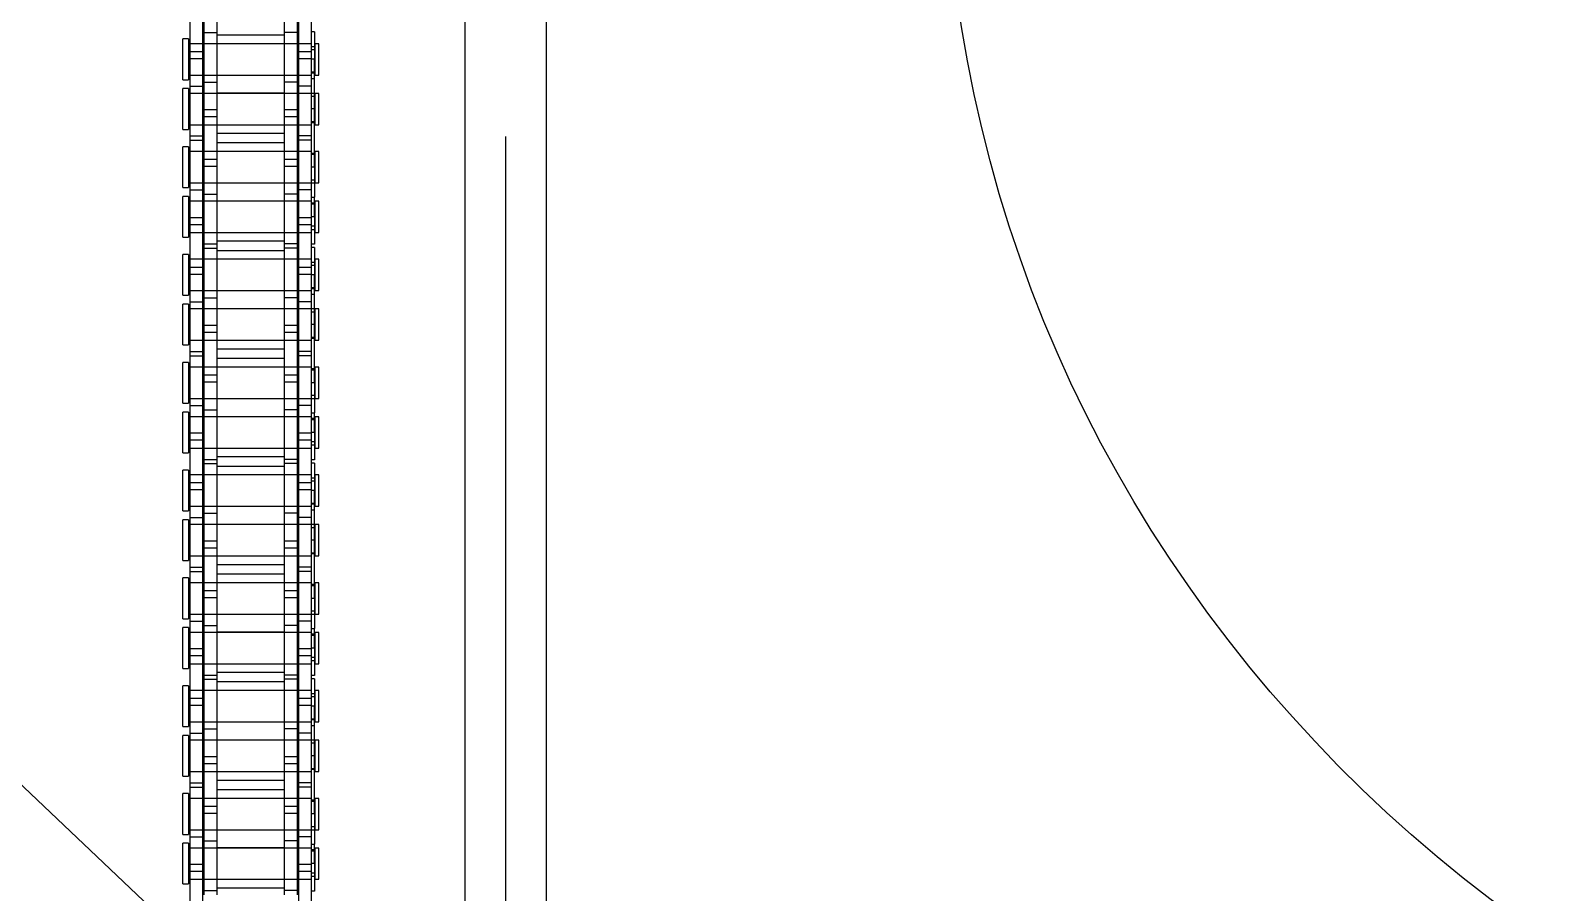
# Model space of a CAD drawing. Header units: metres. Extents: x 0 to 63075, y 0 to 44550.
# Drawn here: x 14186.2 to 14364.5, y 24988.3 to 25089.9 of the extents above; entities that cross this region are included whole.
import ezdxf

# ---------------------------------------------------------------- set-up
doc = ezdxf.new("R2010")
doc.units = ezdxf.units.M
doc.header["$LTSCALE"] = 75
doc.linetypes.add('HIDDEN2', pattern=[4.7625, 3.175, -1.5875])
for name, color, linetype in [('SDM', 7, 'Continuous'), ('SL1', 8, 'Continuous'), ('SL4', 4, 'Continuous'), ('ST1', 7, 'HIDDEN2')]:
    doc.layers.add(name, color=color, linetype=linetype)

# ---------------------------------------------------------------- blocks, each defined once
blk = doc.blocks.new('A$Ca548c4ee')
at = {"layer": 'SL1'}
blk.add_line((5522.12, 2715.22), (6102.12, 2165.22), dxfattribs=at)
for centre, major_axis, end_param in [((5926.65, 2446.59), (0, 241.3), 3.976762), ((5933.21, 2446.59), (0, 182.55), 3.621544)]:
    blk.add_ellipse(centre, major_axis=major_axis, ratio=0.965926, start_param=0.776095, end_param=end_param, dxfattribs=at)
blk.add_ellipse((6202.03, 2446.59), major_axis=(167.64, 0), ratio=0.965926, dxfattribs=at)
blk = doc.blocks.new('A$Ca53c419a')
at = {"layer": 'SL4'}
for p, q in [((215, 215.76), (1004.76, 215.76)), ((1004.76, 206.23), (54.76, 206.23))]:
    blk.add_line(p, q, dxfattribs=at)
at = {"layer": 'ST1'}
for p, q in [((551.9, 248.16), (561, 248.16)), ((559.53, 249), (564.33, 249)), ((559.53, 249), (559.53, 248.34)), ((564.33, 248.34), (559.53, 248.34)), ((560.08, 248.34), (560.08, 233.84)), ((560.08, 248.16), (560.08, 246.64)), ((561, 248.16), (561.86, 248.16)), ((561, 246.64), (561, 248.16)), ((561.86, 248.16), (570.95, 248.16)), ((561.86, 248.16), (561.86, 246.64)), ((563.77, 233.84), (563.77, 248.34)), ((563.77, 246.64), (563.77, 248.16)), ((564.33, 248.34), (564.33, 249)), ((565.1, 248.16), (565.1, 246.64)), ((565.38, 249), (570.18, 249)), ((565.38, 249), (565.38, 248.34)), ((570.18, 248.34), (565.38, 248.34)), ((565.93, 248.34), (565.93, 233.84)), ((565.93, 248.16), (565.93, 246.64)), ((569.62, 233.84), (569.62, 248.34)), ((569.62, 246.64), (569.62, 248.16)), ((570.18, 248.34), (570.18, 249)), ((570.95, 248.16), (570.95, 246.64)), ((570.95, 248.16), (577.3, 248.16)), ((571.45, 248.16), (571.45, 246.64)), ((572.23, 249), (577.03, 249)), ((572.23, 249), (572.23, 248.34)), ((577.03, 248.34), (572.23, 248.34)), ((572.78, 248.34), (572.78, 233.84)), ((572.78, 248.16), (572.78, 246.64)), ((576.47, 233.84), (576.47, 248.34)), ((576.47, 246.64), (576.47, 248.16)), ((577.03, 248.34), (577.03, 249)), ((577.3, 248.16), (577.3, 246.64)), ((577.3, 248.16), (586.4, 248.16)), ((578.08, 249), (582.88, 249)), ((578.08, 249), (578.08, 248.34)), ((582.88, 248.34), (578.08, 248.34)), ((578.63, 248.34), (578.63, 233.84)), ((578.63, 248.16), (578.63, 246.64)), ((580.55, 246.64), (580.55, 248.16)), ((581.41, 248.16), (581.41, 246.64)), ((582.32, 233.84), (582.32, 248.34)), ((582.32, 246.64), (582.32, 248.16)), ((582.88, 248.34), (582.88, 249)), ((584.93, 249), (589.73, 249)), ((584.93, 249), (584.93, 248.34)), ((589.73, 248.34), (584.93, 248.34)), ((585.48, 248.34), (585.48, 233.84)), ((585.48, 248.16), (585.48, 246.64)), ((586.4, 248.16), (587.26, 248.16)), ((586.4, 246.64), (586.4, 248.16)), ((587.26, 248.16), (596.35, 248.16)), ((587.26, 248.16), (587.26, 246.64)), ((589.17, 233.84), (589.17, 248.34)), ((589.17, 246.64), (589.17, 248.16)), ((589.73, 248.34), (589.73, 249)), ((590.5, 248.16), (590.5, 246.64)), ((590.78, 249), (595.58, 249)), ((590.78, 249), (590.78, 248.34)), ((595.58, 248.34), (590.78, 248.34)), ((591.33, 248.34), (591.33, 233.84)), ((591.33, 248.16), (591.33, 246.64)), ((595.02, 233.84), (595.02, 248.34)), ((595.02, 246.64), (595.02, 248.16)), ((595.58, 248.34), (595.58, 249)), ((596.35, 248.16), (596.35, 246.64)), ((596.35, 248.16), (602.7, 248.16)), ((596.85, 248.16), (596.85, 246.64)), ((597.63, 249), (602.43, 249)), ((597.63, 249), (597.63, 248.34)), ((602.43, 248.34), (597.63, 248.34)), ((598.18, 248.34), (598.18, 233.84)), ((598.18, 248.16), (598.18, 246.64)), ((601.87, 233.84), (601.87, 248.34)), ((601.87, 246.64), (601.87, 248.16)), ((602.43, 248.34), (602.43, 249)), ((602.7, 248.16), (602.7, 246.64)), ((602.7, 248.16), (611.8, 248.16)), ((603.48, 249), (608.28, 249)), ((603.48, 249), (603.48, 248.34)), ((608.28, 248.34), (603.48, 248.34)), ((604.03, 248.34), (604.03, 233.84)), ((604.03, 248.16), (604.03, 246.64)), ((605.95, 246.64), (605.95, 248.16)), ((606.81, 248.16), (606.81, 246.64)), ((607.72, 233.84), (607.72, 248.34)), ((607.72, 246.64), (607.72, 248.16)), ((608.28, 248.34), (608.28, 249)), ((610.33, 249), (615.13, 249)), ((610.33, 249), (610.33, 248.34)), ((615.13, 248.34), (610.33, 248.34)), ((610.88, 248.34), (610.88, 233.84)), ((610.88, 248.16), (610.88, 246.64)), ((611.8, 248.16), (612.66, 248.16)), ((611.8, 246.64), (611.8, 248.16)), ((612.66, 248.16), (621.75, 248.16)), ((612.66, 248.16), (612.66, 246.64)), ((614.57, 233.84), (614.57, 248.34)), ((614.57, 246.64), (614.57, 248.16)), ((615.13, 248.34), (615.13, 249)), ((615.9, 248.16), (615.9, 246.64)), ((616.18, 249), (620.98, 249)), ((616.18, 249), (616.18, 248.34)), ((620.98, 248.34), (616.18, 248.34)), ((616.73, 248.34), (616.73, 233.84)), ((616.73, 248.16), (616.73, 246.64)), ((620.42, 233.84), (620.42, 248.34)), ((620.42, 246.64), (620.42, 248.16)), ((620.98, 248.34), (620.98, 249)), ((621.75, 248.16), (621.75, 246.64)), ((621.75, 248.16), (628.1, 248.16)), ((622.25, 248.16), (622.25, 246.64)), ((623.03, 249), (627.83, 249)), ((623.03, 249), (623.03, 248.34)), ((627.83, 248.34), (623.03, 248.34)), ((623.58, 248.34), (623.58, 233.84)), ((623.58, 248.16), (623.58, 246.64)), ((627.27, 233.84), (627.27, 248.34)), ((627.27, 246.64), (627.27, 248.16)), ((627.83, 248.34), (627.83, 249)), ((628.1, 248.16), (628.1, 246.64)), ((628.1, 248.16), (637.2, 248.16)), ((628.88, 249), (633.68, 249)), ((628.88, 249), (628.88, 248.34)), ((633.68, 248.34), (628.88, 248.34)), ((629.43, 248.34), (629.43, 233.84)), ((629.43, 248.16), (629.43, 246.64)), ((631.35, 246.64), (631.35, 248.16)), ((632.21, 248.16), (632.21, 246.64)), ((633.12, 233.84), (633.12, 248.34)), ((633.12, 246.64), (633.12, 248.16)), ((633.68, 248.34), (633.68, 249)), ((635.73, 249), (640.53, 249)), ((635.73, 249), (635.73, 248.34)), ((640.53, 248.34), (635.73, 248.34)), ((636.28, 248.34), (636.28, 233.84)), ((636.28, 248.16), (636.28, 246.64)), ((637.2, 248.16), (638.06, 248.16)), ((637.2, 246.64), (637.2, 248.16)), ((638.06, 248.16), (647.15, 248.16)), ((638.06, 248.16), (638.06, 246.64)), ((639.97, 233.84), (639.97, 248.34)), ((639.97, 246.64), (639.97, 248.16)), ((640.53, 248.34), (640.53, 249)), ((641.3, 248.16), (641.3, 246.64)), ((641.58, 249), (646.38, 249)), ((641.58, 249), (641.58, 248.34)), ((646.38, 248.34), (641.58, 248.34)), ((642.13, 248.34), (642.13, 233.84)), ((642.13, 248.16), (642.13, 246.64)), ((645.82, 233.84), (645.82, 248.34)), ((645.82, 246.64), (645.82, 248.16)), ((646.38, 248.34), (646.38, 249)), ((647.15, 248.16), (647.15, 246.64)), ((647.15, 248.16), (653.5, 248.16)), ((647.65, 248.16), (647.65, 246.64)), ((648.43, 249), (653.23, 249)), ((648.43, 249), (648.43, 248.34)), ((653.23, 248.34), (648.43, 248.34)), ((648.98, 248.34), (648.98, 233.84)), ((648.98, 248.16), (648.98, 246.64)), ((652.67, 233.84), (652.67, 248.34)), ((652.67, 246.64), (652.67, 248.16)), ((653.23, 248.34), (653.23, 249)), ((653.5, 248.16), (653.5, 246.64)), ((653.5, 248.16), (662.6, 248.16)), ((654.28, 249), (659.08, 249)), ((654.28, 249), (654.28, 248.34)), ((659.08, 248.34), (654.28, 248.34)), ((654.83, 248.34), (654.83, 233.84)), ((654.83, 248.16), (654.83, 246.64)), ((656.75, 246.64), (656.75, 248.16)), ((657.61, 248.16), (657.61, 246.64)), ((658.52, 233.84), (658.52, 248.34)), ((658.52, 246.64), (658.52, 248.16)), ((659.08, 248.34), (659.08, 249)), ((551.9, 246.64), (561, 246.64)), ((558.25, 246.48), (564.6, 246.48)), ((558.75, 246.48), (558.75, 244.96)), ((560.08, 246.48), (560.08, 244.96)), ((561, 246.64), (561.86, 246.64)), ((561.86, 246.64), (570.95, 246.64)), ((563.77, 244.96), (563.77, 246.48)), ((564.6, 246.48), (564.6, 244.96)), ((564.6, 246.48), (573.7, 246.48)), ((565.93, 246.48), (565.93, 244.96)), ((567.85, 244.96), (567.85, 246.48)), ((568.71, 246.48), (568.71, 244.96)), ((569.62, 244.96), (569.62, 246.48)), ((570.95, 246.64), (577.3, 246.64)), ((572.78, 246.48), (572.78, 244.96)), ((573.7, 246.48), (574.56, 246.48)), ((573.7, 244.96), (573.7, 246.48)), ((574.56, 246.48), (583.65, 246.48)), ((574.56, 246.48), (574.56, 244.96)), ((576.47, 244.96), (576.47, 246.48)), ((577.3, 246.64), (586.4, 246.64)), ((577.8, 246.48), (577.8, 244.96)), ((578.63, 246.48), (578.63, 244.96)), ((582.32, 244.96), (582.32, 246.48)), ((583.65, 246.48), (583.65, 244.96)), ((583.65, 246.48), (590, 246.48)), ((584.15, 246.48), (584.15, 244.96)), ((585.48, 246.48), (585.48, 244.96)), ((586.4, 246.64), (587.26, 246.64)), ((587.26, 246.64), (596.35, 246.64)), ((589.17, 244.96), (589.17, 246.48)), ((590, 246.48), (590, 244.96)), ((590, 246.48), (599.1, 246.48)), ((591.33, 246.48), (591.33, 244.96)), ((593.25, 244.96), (593.25, 246.48)), ((594.11, 246.48), (594.11, 244.96)), ((595.02, 244.96), (595.02, 246.48)), ((596.35, 246.64), (602.7, 246.64)), ((598.18, 246.48), (598.18, 244.96)), ((599.1, 246.48), (599.96, 246.48)), ((599.1, 244.96), (599.1, 246.48)), ((599.96, 246.48), (609.05, 246.48)), ((599.96, 246.48), (599.96, 244.96)), ((601.87, 244.96), (601.87, 246.48)), ((602.7, 246.64), (611.8, 246.64)), ((603.2, 246.48), (603.2, 244.96)), ((604.03, 246.48), (604.03, 244.96)), ((607.72, 244.96), (607.72, 246.48)), ((609.05, 246.48), (609.05, 244.96)), ((609.05, 246.48), (615.4, 246.48)), ((609.55, 246.48), (609.55, 244.96)), ((610.88, 246.48), (610.88, 244.96)), ((611.8, 246.64), (612.66, 246.64)), ((612.66, 246.64), (621.75, 246.64)), ((614.57, 244.96), (614.57, 246.48)), ((615.4, 246.48), (615.4, 244.96)), ((615.4, 246.48), (624.5, 246.48)), ((616.73, 246.48), (616.73, 244.96)), ((618.65, 244.96), (618.65, 246.48)), ((619.51, 246.48), (619.51, 244.96)), ((620.42, 244.96), (620.42, 246.48)), ((621.75, 246.64), (628.1, 246.64)), ((623.58, 246.48), (623.58, 244.96)), ((624.5, 246.48), (625.36, 246.48)), ((624.5, 244.96), (624.5, 246.48)), ((625.36, 246.48), (634.45, 246.48)), ((625.36, 246.48), (625.36, 244.96)), ((627.27, 244.96), (627.27, 246.48)), ((628.1, 246.64), (637.2, 246.64)), ((628.6, 246.48), (628.6, 244.96)), ((629.43, 246.48), (629.43, 244.96)), ((633.12, 244.96), (633.12, 246.48)), ((634.45, 246.48), (634.45, 244.96)), ((634.45, 246.48), (640.8, 246.48)), ((634.95, 246.48), (634.95, 244.96)), ((636.28, 246.48), (636.28, 244.96)), ((637.2, 246.64), (638.06, 246.64)), ((638.06, 246.64), (647.15, 246.64)), ((639.97, 244.96), (639.97, 246.48)), ((640.8, 246.48), (640.8, 244.96)), ((640.8, 246.48), (649.9, 246.48)), ((642.13, 246.48), (642.13, 244.96)), ((644.05, 244.96), (644.05, 246.48)), ((644.91, 246.48), (644.91, 244.96)), ((645.82, 244.96), (645.82, 246.48)), ((647.15, 246.64), (653.5, 246.64)), ((648.98, 246.48), (648.98, 244.96)), ((649.9, 246.48), (650.76, 246.48)), ((649.9, 244.96), (649.9, 246.48)), ((650.76, 246.48), (659.85, 246.48)), ((650.76, 246.48), (650.76, 244.96)), ((652.67, 244.96), (652.67, 246.48)), ((653.5, 246.64), (662.6, 246.64)), ((654, 246.48), (654, 244.96)), ((654.83, 246.48), (654.83, 244.96)), ((658.52, 244.96), (658.52, 246.48)), ((659.85, 246.48), (659.85, 244.96)), ((659.85, 246.48), (666.2, 246.48)), ((558.25, 244.96), (564.6, 244.96)), ((559.04, 237.03), (559.04, 244.96)), ((560.08, 244.96), (560.08, 237.03)), ((563.77, 237.03), (563.77, 244.96)), ((563.82, 244.96), (563.82, 237.03)), ((564.6, 244.96), (573.7, 244.96)), ((565.89, 237.03), (565.89, 244.96)), ((565.93, 244.96), (565.93, 237.03)), ((569.62, 237.03), (569.62, 244.96)), ((570.67, 244.96), (570.67, 237.03)), ((571.74, 237.03), (571.74, 244.96)), ((572.78, 244.96), (572.78, 237.03)), ((573.7, 244.96), (574.56, 244.96)), ((574.56, 244.96), (583.65, 244.96)), ((576.47, 237.03), (576.47, 244.96)), ((576.52, 244.96), (576.52, 237.03)), ((578.59, 237.03), (578.59, 244.96)), ((578.63, 244.96), (578.63, 237.03)), ((582.32, 237.03), (582.32, 244.96)), ((583.37, 244.96), (583.37, 237.03)), ((583.65, 244.96), (590, 244.96)), ((584.44, 237.03), (584.44, 244.96)), ((585.48, 244.96), (585.48, 237.03)), ((589.17, 237.03), (589.17, 244.96)), ((589.22, 244.96), (589.22, 237.03)), ((590, 244.96), (599.1, 244.96)), ((591.29, 237.03), (591.29, 244.96)), ((591.33, 244.96), (591.33, 237.03)), ((595.02, 237.03), (595.02, 244.96)), ((596.07, 244.96), (596.07, 237.03)), ((597.14, 237.03), (597.14, 244.96)), ((598.18, 244.96), (598.18, 237.03)), ((599.1, 244.96), (599.96, 244.96)), ((599.96, 244.96), (609.05, 244.96)), ((601.87, 237.03), (601.87, 244.96)), ((601.92, 244.96), (601.92, 237.03)), ((603.99, 237.03), (603.99, 244.96)), ((604.03, 244.96), (604.03, 237.03)), ((607.72, 237.03), (607.72, 244.96)), ((608.77, 244.96), (608.77, 237.03)), ((609.05, 244.96), (615.4, 244.96)), ((609.84, 237.03), (609.84, 244.96)), ((610.88, 244.96), (610.88, 237.03)), ((614.57, 237.03), (614.57, 244.96)), ((614.62, 244.96), (614.62, 237.03)), ((615.4, 244.96), (624.5, 244.96)), ((616.69, 237.03), (616.69, 244.96)), ((616.73, 244.96), (616.73, 237.03)), ((620.42, 237.03), (620.42, 244.96)), ((621.47, 244.96), (621.47, 237.03)), ((622.54, 237.03), (622.54, 244.96)), ((623.58, 244.96), (623.58, 237.03)), ((624.5, 244.96), (625.36, 244.96)), ((625.36, 244.96), (634.45, 244.96)), ((627.27, 237.03), (627.27, 244.96)), ((627.32, 244.96), (627.32, 237.03)), ((629.39, 237.03), (629.39, 244.96)), ((629.43, 244.96), (629.43, 237.03)), ((633.12, 237.03), (633.12, 244.96)), ((634.17, 244.96), (634.17, 237.03)), ((634.45, 244.96), (640.8, 244.96)), ((635.24, 237.03), (635.24, 244.96)), ((636.28, 244.96), (636.28, 237.03)), ((639.97, 237.03), (639.97, 244.96)), ((640.02, 244.96), (640.02, 237.03)), ((640.8, 244.96), (649.9, 244.96)), ((642.09, 237.03), (642.09, 244.96)), ((642.13, 244.96), (642.13, 237.03)), ((645.82, 237.03), (645.82, 244.96)), ((646.87, 244.96), (646.87, 237.03)), ((647.94, 237.03), (647.94, 244.96)), ((648.98, 244.96), (648.98, 237.03)), ((649.9, 244.96), (650.76, 244.96)), ((650.76, 244.96), (659.85, 244.96)), ((652.67, 237.03), (652.67, 244.96)), ((652.72, 244.96), (652.72, 237.03)), ((654.79, 237.03), (654.79, 244.96)), ((654.83, 244.96), (654.83, 237.03)), ((658.52, 237.03), (658.52, 244.96)), ((659.57, 244.96), (659.57, 237.03)), ((659.85, 244.96), (666.2, 244.96)), ((558.25, 237.03), (564.6, 237.03)), ((558.25, 235.51), (564.6, 235.51)), ((558.75, 235.51), (558.75, 237.03)), ((560.08, 237.03), (560.08, 235.51)), ((563.77, 235.51), (563.77, 237.03)), ((564.6, 235.51), (564.6, 237.03)), ((564.6, 237.03), (573.7, 237.03)), ((564.6, 235.51), (573.7, 235.51)), ((565.93, 237.03), (565.93, 235.51)), ((567.85, 235.51), (567.85, 237.03)), ((568.71, 237.03), (568.71, 235.51)), ((569.62, 235.51), (569.62, 237.03)), ((572.78, 237.03), (572.78, 235.51)), ((573.7, 237.03), (574.56, 237.03)), ((573.7, 235.51), (573.7, 237.03)), ((573.7, 235.51), (574.56, 235.51)), ((574.56, 237.03), (583.65, 237.03)), ((574.56, 237.03), (574.56, 235.51)), ((574.56, 235.51), (583.65, 235.51)), ((576.47, 235.51), (576.47, 237.03)), ((577.8, 235.51), (577.8, 237.03)), ((578.63, 237.03), (578.63, 235.51)), ((582.32, 235.51), (582.32, 237.03)), ((583.65, 235.51), (583.65, 237.03)), ((583.65, 237.03), (590, 237.03)), ((583.65, 235.51), (590, 235.51)), ((584.15, 235.51), (584.15, 237.03)), ((585.48, 237.03), (585.48, 235.51)), ((589.17, 235.51), (589.17, 237.03)), ((590, 235.51), (590, 237.03)), ((590, 237.03), (599.1, 237.03)), ((590, 235.51), (599.1, 235.51)), ((591.33, 237.03), (591.33, 235.51)), ((593.25, 235.51), (593.25, 237.03)), ((594.11, 237.03), (594.11, 235.51)), ((595.02, 235.51), (595.02, 237.03)), ((598.18, 237.03), (598.18, 235.51)), ((599.1, 237.03), (599.96, 237.03)), ((599.1, 235.51), (599.1, 237.03)), ((599.1, 235.51), (599.96, 235.51)), ((599.96, 237.03), (609.05, 237.03)), ((599.96, 237.03), (599.96, 235.51)), ((599.96, 235.51), (609.05, 235.51)), ((601.87, 235.51), (601.87, 237.03)), ((603.2, 235.51), (603.2, 237.03)), ((604.03, 237.03), (604.03, 235.51)), ((607.72, 235.51), (607.72, 237.03)), ((609.05, 235.51), (609.05, 237.03)), ((609.05, 237.03), (615.4, 237.03)), ((609.05, 235.51), (615.4, 235.51)), ((609.55, 235.51), (609.55, 237.03)), ((610.88, 237.03), (610.88, 235.51)), ((614.57, 235.51), (614.57, 237.03)), ((615.4, 235.51), (615.4, 237.03)), ((615.4, 237.03), (624.5, 237.03)), ((615.4, 235.51), (624.5, 235.51)), ((616.73, 237.03), (616.73, 235.51)), ((618.65, 235.51), (618.65, 237.03)), ((619.51, 237.03), (619.51, 235.51)), ((620.42, 235.51), (620.42, 237.03)), ((623.58, 237.03), (623.58, 235.51)), ((624.5, 237.03), (625.36, 237.03)), ((624.5, 235.51), (624.5, 237.03)), ((624.5, 235.51), (625.36, 235.51)), ((625.36, 237.03), (634.45, 237.03)), ((625.36, 237.03), (625.36, 235.51)), ((625.36, 235.51), (634.45, 235.51)), ((627.27, 235.51), (627.27, 237.03)), ((628.6, 235.51), (628.6, 237.03)), ((629.43, 237.03), (629.43, 235.51)), ((633.12, 235.51), (633.12, 237.03)), ((634.45, 235.51), (634.45, 237.03)), ((634.45, 237.03), (640.8, 237.03)), ((634.45, 235.51), (640.8, 235.51)), ((634.95, 235.51), (634.95, 237.03)), ((636.28, 237.03), (636.28, 235.51)), ((639.97, 235.51), (639.97, 237.03)), ((640.8, 235.51), (640.8, 237.03)), ((640.8, 237.03), (649.9, 237.03)), ((640.8, 235.51), (649.9, 235.51)), ((642.13, 237.03), (642.13, 235.51)), ((644.05, 235.51), (644.05, 237.03)), ((644.91, 237.03), (644.91, 235.51)), ((645.82, 235.51), (645.82, 237.03)), ((648.98, 237.03), (648.98, 235.51)), ((649.9, 237.03), (650.76, 237.03)), ((649.9, 235.51), (649.9, 237.03)), ((649.9, 235.51), (650.76, 235.51)), ((650.76, 237.03), (659.85, 237.03)), ((650.76, 237.03), (650.76, 235.51)), ((650.76, 235.51), (659.85, 235.51)), ((652.67, 235.51), (652.67, 237.03)), ((654, 235.51), (654, 237.03)), ((654.83, 237.03), (654.83, 235.51)), ((658.52, 235.51), (658.52, 237.03)), ((659.85, 235.51), (659.85, 237.03)), ((659.85, 237.03), (666.2, 237.03)), ((659.85, 235.51), (666.2, 235.51)), ((551.9, 235.36), (561, 235.36)), ((551.9, 233.84), (561, 233.84)), ((558.7, 233.51), (558.7, 233.84)), ((560.08, 235.36), (560.08, 233.84)), ((560.45, 233.84), (560.45, 233.47)), ((560.82, 233.51), (560.82, 233.84)), ((561, 235.36), (561.86, 235.36)), ((561, 233.84), (561, 235.36)), ((561, 233.84), (561.86, 233.84)), ((561.86, 235.36), (570.95, 235.36)), ((561.86, 235.36), (561.86, 233.84)), ((561.86, 233.84), (570.95, 233.84)), ((561.93, 233.51), (561.93, 233.84)), ((563.41, 233.47), (563.41, 233.84)), ((563.55, 233.51), (563.55, 233.84)), ((563.77, 233.84), (563.77, 235.36)), ((564.23, 233.84), (564.23, 233.51)), ((565.1, 233.84), (565.1, 235.36)), ((565.93, 235.36), (565.93, 233.51)), ((566.3, 233.84), (566.3, 233.47)), ((567.78, 233.51), (567.78, 233.84)), ((569.25, 233.47), (569.25, 233.84)), ((569.4, 233.51), (569.4, 233.84)), ((569.62, 233.84), (569.62, 235.36)), ((570.95, 233.84), (570.95, 235.36)), ((570.95, 235.36), (577.3, 235.36)), ((570.95, 233.84), (577.3, 233.84)), ((571.45, 233.84), (571.45, 235.36)), ((572.78, 235.36), (572.78, 233.84)), ((573.01, 233.51), (573.01, 233.84)), ((573.15, 233.84), (573.15, 233.47)), ((574.63, 233.51), (574.63, 233.84)), ((576.11, 233.47), (576.11, 233.84)), ((576.47, 233.51), (576.47, 235.36)), ((577.3, 233.84), (577.3, 235.36)), ((577.3, 235.36), (586.4, 235.36)), ((577.3, 233.84), (586.4, 233.84)), ((578.18, 233.51), (578.18, 233.84)), ((578.63, 235.36), (578.63, 233.84)), ((578.86, 233.51), (578.86, 233.84)), ((579, 233.84), (579, 233.47)), ((580.48, 233.51), (580.48, 233.84)), ((580.55, 233.84), (580.55, 235.36)), ((581.41, 235.36), (581.41, 233.84)), ((581.58, 233.51), (581.58, 233.84)), ((581.95, 233.47), (581.95, 233.84)), ((582.32, 233.84), (582.32, 235.36)), ((583.71, 233.51), (583.71, 233.84)), ((584.1, 233.51), (584.1, 233.84)), ((585.48, 235.36), (585.48, 233.84)), ((585.85, 233.84), (585.85, 233.47)), ((586.22, 233.51), (586.22, 233.84)), ((586.4, 235.36), (587.26, 235.36)), ((586.4, 233.84), (586.4, 235.36)), ((586.4, 233.84), (587.26, 233.84)), ((587.26, 235.36), (596.35, 235.36)), ((587.26, 235.36), (587.26, 233.84)), ((587.26, 233.84), (596.35, 233.84)), ((587.33, 233.51), (587.33, 233.84)), ((588.8, 233.47), (588.8, 233.84)), ((588.95, 233.51), (588.95, 233.84)), ((589.17, 233.84), (589.17, 235.36)), ((589.63, 233.84), (589.63, 233.51)), ((590.5, 233.84), (590.5, 235.36)), ((591.33, 235.36), (591.33, 233.51)), ((591.7, 233.84), (591.7, 233.47)), ((593.18, 233.51), (593.18, 233.84)), ((594.65, 233.47), (594.65, 233.84)), ((594.8, 233.51), (594.8, 233.84)), ((595.02, 233.84), (595.02, 235.36)), ((596.35, 233.84), (596.35, 235.36)), ((596.35, 235.36), (602.7, 235.36)), ((596.35, 233.84), (602.7, 233.84)), ((596.85, 233.84), (596.85, 235.36)), ((598.18, 235.36), (598.18, 233.84)), ((598.41, 233.51), (598.41, 233.84)), ((598.55, 233.84), (598.55, 233.47)), ((600.03, 233.51), (600.03, 233.84)), ((601.5, 233.47), (601.5, 233.84)), ((601.87, 233.51), (601.87, 235.36)), ((602.7, 233.84), (602.7, 235.36)), ((602.7, 235.36), (611.8, 235.36)), ((602.7, 233.84), (611.8, 233.84)), ((603.58, 233.51), (603.58, 233.84)), ((604.03, 235.36), (604.03, 233.84)), ((604.26, 233.51), (604.26, 233.84)), ((604.4, 233.84), (604.4, 233.47)), ((605.88, 233.51), (605.88, 233.84)), ((605.95, 233.84), (605.95, 235.36)), ((606.81, 235.36), (606.81, 233.84)), ((606.98, 233.51), (606.98, 233.84)), ((607.35, 233.47), (607.35, 233.84)), ((607.72, 233.84), (607.72, 235.36)), ((609.11, 233.51), (609.11, 233.84)), ((609.5, 233.51), (609.5, 233.84)), ((610.88, 235.36), (610.88, 233.84)), ((611.25, 233.84), (611.25, 233.47)), ((611.62, 233.51), (611.62, 233.84)), ((611.8, 235.36), (612.66, 235.36)), ((611.8, 233.84), (611.8, 235.36)), ((611.8, 233.84), (612.66, 233.84)), ((612.66, 235.36), (621.75, 235.36)), ((612.66, 235.36), (612.66, 233.84)), ((612.66, 233.84), (621.75, 233.84)), ((612.73, 233.51), (612.73, 233.84)), ((614.2, 233.47), (614.2, 233.84)), ((614.35, 233.51), (614.35, 233.84)), ((614.57, 233.84), (614.57, 235.36)), ((615.03, 233.84), (615.03, 233.51)), ((615.9, 233.84), (615.9, 235.36)), ((616.73, 235.36), (616.73, 233.51)), ((617.1, 233.84), (617.1, 233.47)), ((618.58, 233.51), (618.58, 233.84)), ((620.05, 233.47), (620.05, 233.84)), ((620.2, 233.51), (620.2, 233.84)), ((620.42, 233.84), (620.42, 235.36)), ((621.75, 233.84), (621.75, 235.36)), ((621.75, 235.36), (628.1, 235.36)), ((621.75, 233.84), (628.1, 233.84)), ((622.25, 233.84), (622.25, 235.36)), ((623.58, 235.36), (623.58, 233.84)), ((623.81, 233.51), (623.81, 233.84)), ((623.95, 233.84), (623.95, 233.47)), ((625.43, 233.51), (625.43, 233.84)), ((626.9, 233.47), (626.9, 233.84)), ((627.27, 233.51), (627.27, 235.36)), ((628.1, 233.84), (628.1, 235.36)), ((628.1, 235.36), (637.2, 235.36)), ((628.1, 233.84), (637.2, 233.84)), ((628.98, 233.51), (628.98, 233.84)), ((629.43, 235.36), (629.43, 233.84)), ((629.66, 233.51), (629.66, 233.84)), ((629.8, 233.84), (629.8, 233.47)), ((631.28, 233.51), (631.28, 233.84)), ((631.35, 233.84), (631.35, 235.36)), ((632.21, 235.36), (632.21, 233.84)), ((632.38, 233.51), (632.38, 233.84)), ((632.75, 233.47), (632.75, 233.84)), ((633.12, 233.84), (633.12, 235.36)), ((634.51, 233.51), (634.51, 233.84)), ((634.9, 233.51), (634.9, 233.84)), ((636.28, 235.36), (636.28, 233.84)), ((636.65, 233.84), (636.65, 233.47)), ((637.02, 233.51), (637.02, 233.84)), ((637.2, 235.36), (638.06, 235.36)), ((637.2, 233.84), (637.2, 235.36)), ((637.2, 233.84), (638.06, 233.84)), ((638.06, 235.36), (647.15, 235.36)), ((638.06, 235.36), (638.06, 233.84)), ((638.06, 233.84), (647.15, 233.84)), ((638.13, 233.51), (638.13, 233.84)), ((639.6, 233.47), (639.6, 233.84)), ((639.75, 233.51), (639.75, 233.84)), ((639.97, 233.84), (639.97, 235.36)), ((640.43, 233.84), (640.43, 233.51)), ((641.3, 233.84), (641.3, 235.36)), ((642.13, 235.36), (642.13, 233.51)), ((642.5, 233.84), (642.5, 233.47)), ((643.98, 233.51), (643.98, 233.84)), ((645.45, 233.47), (645.45, 233.84)), ((645.6, 233.51), (645.6, 233.84)), ((645.82, 233.84), (645.82, 235.36)), ((647.15, 233.84), (647.15, 235.36)), ((647.15, 235.36), (653.5, 235.36)), ((647.15, 233.84), (653.5, 233.84)), ((647.65, 233.84), (647.65, 235.36)), ((648.98, 235.36), (648.98, 233.84)), ((649.21, 233.51), (649.21, 233.84)), ((649.35, 233.84), (649.35, 233.47)), ((650.83, 233.51), (650.83, 233.84)), ((652.3, 233.47), (652.3, 233.84)), ((652.67, 233.51), (652.67, 235.36)), ((653.5, 233.84), (653.5, 235.36)), ((653.5, 235.36), (662.6, 235.36)), ((653.5, 233.84), (662.6, 233.84)), ((654.38, 233.51), (654.38, 233.84)), ((654.83, 235.36), (654.83, 233.84)), ((655.06, 233.51), (655.06, 233.84)), ((655.2, 233.84), (655.2, 233.47)), ((656.68, 233.51), (656.68, 233.84)), ((656.75, 233.84), (656.75, 235.36)), ((657.61, 235.36), (657.61, 233.84)), ((657.78, 233.51), (657.78, 233.84)), ((658.15, 233.47), (658.15, 233.84)), ((658.52, 233.84), (658.52, 235.36)), ((659.91, 233.51), (659.91, 233.84)), ((561.93, 233.51), (558.7, 233.51)), ((563.77, 233.47), (560.08, 233.47)), ((560.08, 233.47), (560.08, 233)), ((560.08, 233), (563.77, 233)), ((561.93, 233.51), (564.23, 233.51)), ((563.77, 233), (563.77, 233.47)), ((567.78, 233.51), (564.23, 233.51)), ((569.62, 233.47), (565.93, 233.47)), ((565.93, 233.47), (565.93, 233)), ((565.93, 233), (569.62, 233)), ((567.78, 233.51), (580.48, 233.51)), ((569.62, 233), (569.62, 233.47)), ((576.47, 233.47), (572.78, 233.47)), ((572.78, 233.47), (572.78, 233)), ((572.78, 233), (576.47, 233)), ((576.47, 233), (576.47, 233.47)), ((582.32, 233.47), (578.63, 233.47)), ((578.63, 233.47), (578.63, 233)), ((578.63, 233), (582.32, 233)), ((583.71, 233.51), (580.48, 233.51)), ((582.32, 233), (582.32, 233.47)), ((587.33, 233.51), (584.1, 233.51)), ((589.17, 233.47), (585.48, 233.47)), ((585.48, 233.47), (585.48, 233)), ((585.48, 233), (589.17, 233)), ((587.33, 233.51), (589.63, 233.51)), ((589.17, 233), (589.17, 233.47)), ((593.18, 233.51), (589.63, 233.51)), ((595.02, 233.47), (591.33, 233.47)), ((591.33, 233.47), (591.33, 233)), ((591.33, 233), (595.02, 233)), ((593.18, 233.51), (605.88, 233.51)), ((595.02, 233), (595.02, 233.47)), ((601.87, 233.47), (598.18, 233.47)), ((598.18, 233.47), (598.18, 233)), ((598.18, 233), (601.87, 233)), ((601.87, 233), (601.87, 233.47)), ((607.72, 233.47), (604.03, 233.47)), ((604.03, 233.47), (604.03, 233)), ((604.03, 233), (607.72, 233)), ((609.11, 233.51), (605.88, 233.51)), ((607.72, 233), (607.72, 233.47)), ((612.73, 233.51), (609.5, 233.51)), ((614.57, 233.47), (610.88, 233.47)), ((610.88, 233.47), (610.88, 233)), ((610.88, 233), (614.57, 233)), ((612.73, 233.51), (615.03, 233.51)), ((614.57, 233), (614.57, 233.47)), ((618.58, 233.51), (615.03, 233.51)), ((620.42, 233.47), (616.73, 233.47)), ((616.73, 233.47), (616.73, 233)), ((616.73, 233), (620.42, 233)), ((618.58, 233.51), (631.28, 233.51)), ((620.42, 233), (620.42, 233.47)), ((627.27, 233.47), (623.58, 233.47)), ((623.58, 233.47), (623.58, 233)), ((623.58, 233), (627.27, 233)), ((627.27, 233), (627.27, 233.47)), ((633.12, 233.47), (629.43, 233.47)), ((629.43, 233.47), (629.43, 233)), ((629.43, 233), (633.12, 233)), ((634.51, 233.51), (631.28, 233.51)), ((633.12, 233), (633.12, 233.47)), ((638.13, 233.51), (634.9, 233.51)), ((639.97, 233.47), (636.28, 233.47)), ((636.28, 233.47), (636.28, 233)), ((636.28, 233), (639.97, 233)), ((638.13, 233.51), (640.43, 233.51)), ((639.97, 233), (639.97, 233.47)), ((643.98, 233.51), (640.43, 233.51)), ((645.82, 233.47), (642.13, 233.47)), ((642.13, 233.47), (642.13, 233)), ((642.13, 233), (645.82, 233)), ((643.98, 233.51), (656.68, 233.51)), ((645.82, 233), (645.82, 233.47)), ((652.67, 233.47), (648.98, 233.47)), ((648.98, 233.47), (648.98, 233)), ((648.98, 233), (652.67, 233)), ((652.67, 233), (652.67, 233.47)), ((658.52, 233.47), (654.83, 233.47)), ((654.83, 233.47), (654.83, 233)), ((654.83, 233), (658.52, 233)), ((659.91, 233.51), (656.68, 233.51)), ((658.52, 233), (658.52, 233.47)), ((215, 215.76), (1004.76, 215.76)), ((1004.76, 211), (4.76, 211))]:
    blk.add_line(p, q, dxfattribs=at)

msp = doc.modelspace()

# ---------------------------------------------------------------- block references
at = {"layer": 'SDM'}
msp.add_blockref('A$Ca548c4ee', (8259.51, 22668.36), dxfattribs=at)
at = {"layer": 'SDM', "rotation": 90}
msp.add_blockref('A$Ca53c419a', (14453.13, 24429.77), dxfattribs=at)

doc.saveas('drawing.dxf')
